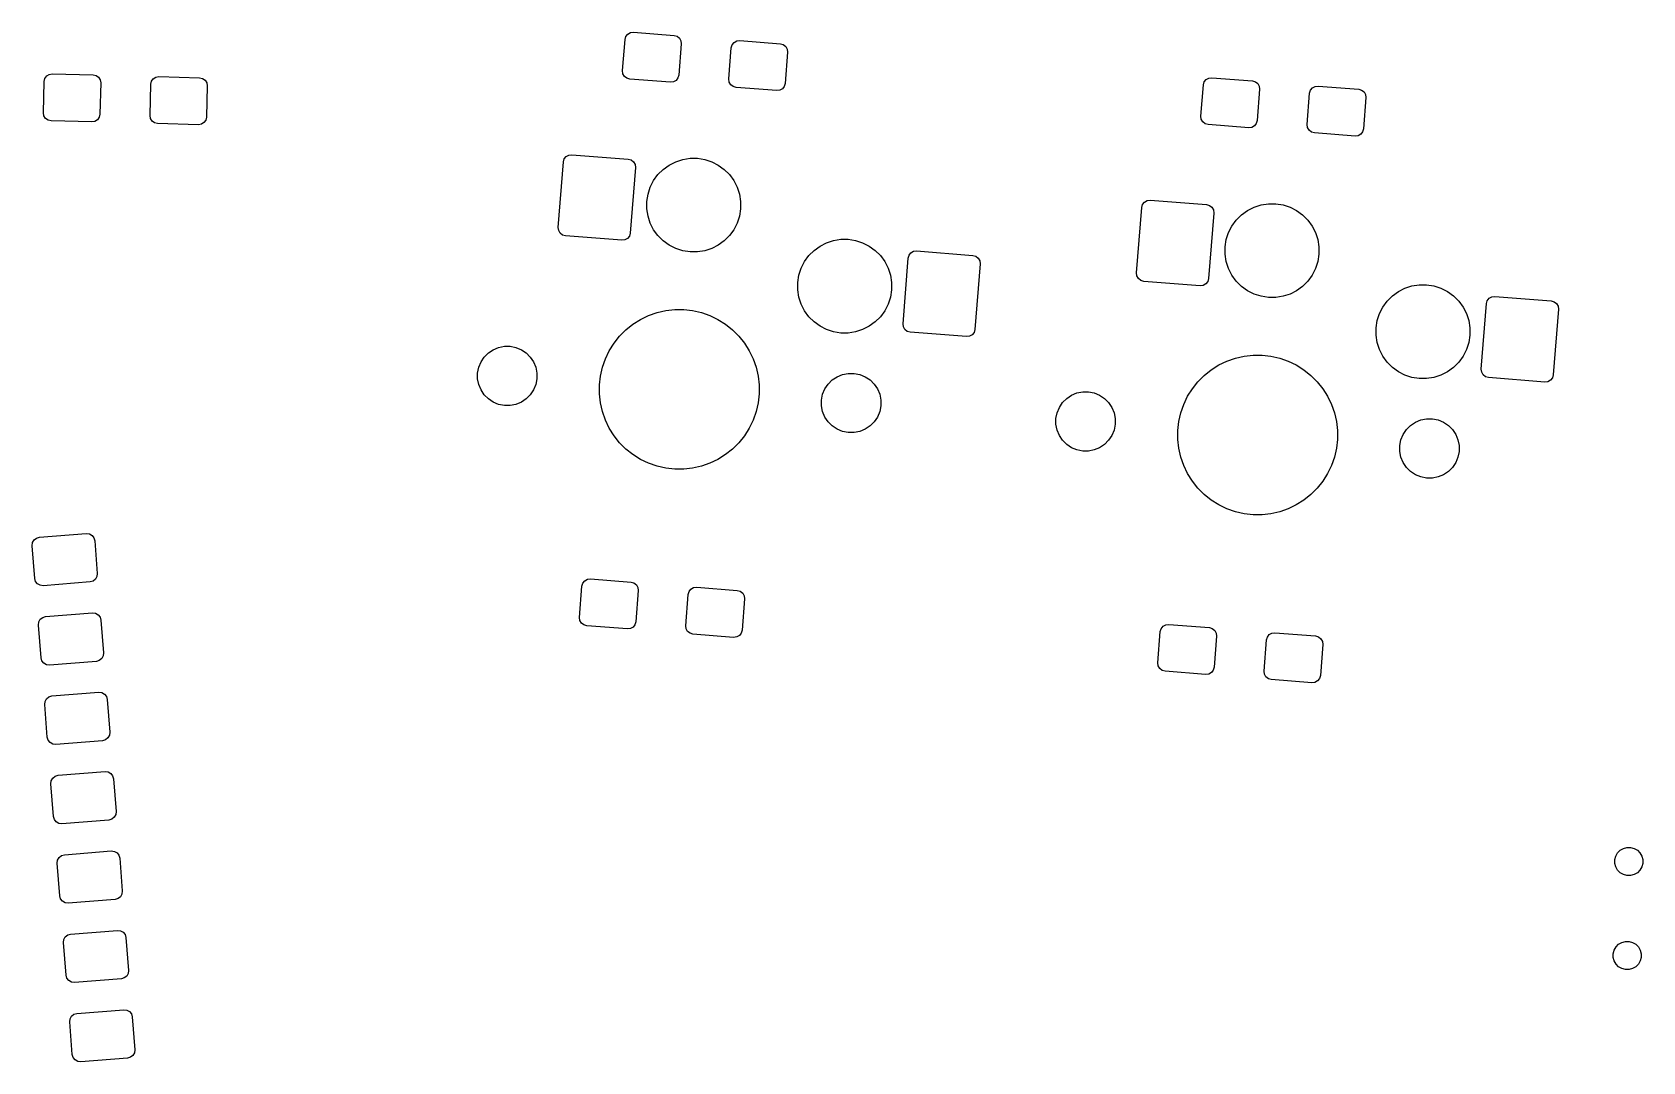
# Model space of a CAD drawing. Extents: x -173 to 103, y -39 to 58.
# Drawn here: x 51.6 to 103, y -27.1 to 5.7 of the extents above; entities that cross this region are included whole.
import ezdxf

# ---------------------------------------------------------------- set-up
doc = ezdxf.new("R2010")
doc.units = 0
doc.layers.add('BLACK', color=7, linetype='CONTINUOUS')

msp = doc.modelspace()

# ---------------------------------------------------------------- linework, layer by layer
at = {"layer": 'BLACK', "linetype": 'CONTINUOUS'}
for p, q in [((70.574044, 5.575683), (70.634433, 5.652287)), ((70.634433, 5.652287), (70.719541, 5.699949)), ((70.719541, 5.699949), (70.81641, 5.711414)), ((70.81641, 5.711414), (72.112403, 5.609418)), ((70.469107, 4.484883), (70.547566, 5.4818)), ((70.547566, 5.4818), (70.574044, 5.575683)), ((72.112403, 5.609418), (72.206286, 5.58294)), ((72.206286, 5.58294), (72.28289, 5.522551)), ((72.342017, 5.340573), (72.263558, 4.343656)), ((72.28289, 5.522551), (72.330552, 5.437443)), ((72.330552, 5.437443), (72.342017, 5.340573)), ((73.858625, 4.218123), (73.937084, 5.21504)), ((73.937084, 5.21504), (73.963562, 5.308923)), ((73.963562, 5.308923), (74.023951, 5.385527)), ((74.023951, 5.385527), (74.109059, 5.433189)), ((74.109059, 5.433189), (74.205928, 5.444654)), ((74.205928, 5.444654), (75.501921, 5.342658)), ((75.501921, 5.342658), (75.595804, 5.31618)), ((75.595804, 5.31618), (75.672408, 5.255791)), ((75.672408, 5.255791), (75.72007, 5.170683)), ((75.72007, 5.170683), (75.731535, 5.073813)), ((75.731535, 5.073813), (75.653076, 4.076896)), ((52.000012, 3.139875), (52.026189, 4.139532)), ((52.026189, 4.139532), (52.047717, 4.234672)), ((52.047717, 4.234672), (52.104014, 4.314332)), ((52.104014, 4.314332), (52.186511, 4.366383)), ((52.186511, 4.366383), (52.282647, 4.382902)), ((52.282647, 4.382902), (53.582202, 4.348872)), ((53.582202, 4.348872), (53.677342, 4.327344)), ((53.677342, 4.327344), (53.757002, 4.271047)), ((53.757002, 4.271047), (53.809053, 4.18855)), ((53.809053, 4.18855), (53.825572, 4.092413)), ((55.425023, 4.05053), (55.446551, 4.14567)), ((55.446551, 4.14567), (55.502848, 4.22533)), ((55.502848, 4.22533), (55.585345, 4.277381)), ((55.585345, 4.277381), (55.681481, 4.2939)), ((55.681481, 4.2939), (56.981036, 4.25987)), ((56.981036, 4.25987), (57.076176, 4.238342)), ((57.076176, 4.238342), (57.155836, 4.182045)), ((57.155836, 4.182045), (57.207887, 4.099548)), ((70.480572, 4.388013), (70.469107, 4.484883)), ((70.528234, 4.302905), (70.480572, 4.388013)), ((70.604838, 4.242516), (70.528234, 4.302905)), ((70.698721, 4.216038), (70.604838, 4.242516)), ((71.994714, 4.114042), (70.698721, 4.216038)), ((72.091583, 4.125507), (71.994714, 4.114042)), ((72.176691, 4.173169), (72.091583, 4.125507)), ((72.23708, 4.249773), (72.176691, 4.173169)), ((72.263558, 4.343656), (72.23708, 4.249773)), ((73.87009, 4.121253), (73.858625, 4.218123)), ((73.917752, 4.036145), (73.87009, 4.121253)), ((88.990543, 4.030306), (89.017021, 4.124189)), ((89.017021, 4.124189), (89.07741, 4.200793)), ((89.07741, 4.200793), (89.162518, 4.248455)), ((89.162518, 4.248455), (89.259387, 4.25992)), ((89.259387, 4.25992), (90.55538, 4.157924)), ((90.55538, 4.157924), (90.649263, 4.131446)), ((90.649263, 4.131446), (90.725867, 4.071057)), ((53.825572, 4.092413), (53.799395, 3.092756)), ((55.398846, 3.050873), (55.425023, 4.05053)), ((57.224406, 4.003411), (57.198229, 3.003754)), ((57.207887, 4.099548), (57.224406, 4.003411)), ((73.994356, 3.975756), (73.917752, 4.036145)), ((74.088239, 3.949278), (73.994356, 3.975756)), ((75.384232, 3.847282), (74.088239, 3.949278)), ((75.481101, 3.858747), (75.384232, 3.847282)), ((75.566209, 3.906409), (75.481101, 3.858747)), ((75.626598, 3.983013), (75.566209, 3.906409)), ((75.653076, 4.076896), (75.626598, 3.983013)), ((88.912084, 3.033389), (88.990543, 4.030306)), ((90.784994, 3.889079), (90.706535, 2.892162)), ((90.725867, 4.071057), (90.773529, 3.985949)), ((90.773529, 3.985949), (90.784994, 3.889079)), ((92.301602, 2.766629), (92.380061, 3.763546)), ((92.380061, 3.763546), (92.406539, 3.857429)), ((92.406539, 3.857429), (92.466928, 3.934033)), ((92.466928, 3.934033), (92.552036, 3.981695)), ((92.552036, 3.981695), (92.648905, 3.99316)), ((92.648905, 3.99316), (93.944898, 3.891164)), ((93.944898, 3.891164), (94.038781, 3.864686)), ((94.038781, 3.864686), (94.115385, 3.804297)), ((94.174512, 3.622319), (94.096053, 2.625402)), ((94.115385, 3.804297), (94.163047, 3.719189)), ((94.163047, 3.719189), (94.174512, 3.622319)), ((52.016531, 3.043738), (52.000012, 3.139875)), ((53.799395, 3.092756), (53.777867, 2.997616)), ((52.068582, 2.961241), (52.016531, 3.043738)), ((52.148242, 2.904944), (52.068582, 2.961241)), ((52.243382, 2.883416), (52.148242, 2.904944)), ((53.542937, 2.849386), (52.243382, 2.883416)), ((53.639073, 2.865905), (53.542937, 2.849386)), ((53.72157, 2.917956), (53.639073, 2.865905)), ((53.777867, 2.997616), (53.72157, 2.917956)), ((55.415365, 2.954736), (55.398846, 3.050873)), ((55.467416, 2.872239), (55.415365, 2.954736)), ((55.547076, 2.815942), (55.467416, 2.872239)), ((55.642216, 2.794414), (55.547076, 2.815942)), ((56.941771, 2.760384), (55.642216, 2.794414)), ((57.037907, 2.776903), (56.941771, 2.760384)), ((57.120404, 2.828954), (57.037907, 2.776903)), ((57.176701, 2.908614), (57.120404, 2.828954)), ((57.198229, 3.003754), (57.176701, 2.908614)), ((88.923549, 2.936519), (88.912084, 3.033389)), ((88.971211, 2.851411), (88.923549, 2.936519)), ((89.047815, 2.791022), (88.971211, 2.851411)), ((89.141698, 2.764544), (89.047815, 2.791022)), ((90.437691, 2.662548), (89.141698, 2.764544)), ((90.53456, 2.674013), (90.437691, 2.662548)), ((90.619668, 2.721675), (90.53456, 2.674013)), ((90.680057, 2.798279), (90.619668, 2.721675)), ((90.706535, 2.892162), (90.680057, 2.798279)), ((92.313067, 2.669759), (92.301602, 2.766629)), ((92.360729, 2.584651), (92.313067, 2.669759)), ((92.437333, 2.524262), (92.360729, 2.584651)), ((94.096053, 2.625402), (94.069575, 2.531519)), ((92.531216, 2.497784), (92.437333, 2.524262)), ((93.827209, 2.395788), (92.531216, 2.497784)), ((93.924078, 2.407253), (93.827209, 2.395788)), ((94.009186, 2.454915), (93.924078, 2.407253)), ((94.069575, 2.531519), (94.009186, 2.454915)), ((68.420135, -0.519784), (68.584899, 1.573742)), ((68.584899, 1.573742), (68.611377, 1.667625)), ((68.611377, 1.667625), (68.671766, 1.744229)), ((68.671766, 1.744229), (68.756874, 1.791892)), ((68.756874, 1.791892), (68.853743, 1.803357)), ((68.853743, 1.803357), (70.648194, 1.66213)), ((70.648194, 1.66213), (70.742077, 1.635653)), ((70.742077, 1.635653), (70.818681, 1.575263)), ((70.818681, 1.575263), (70.866344, 1.490155)), ((71.955668, 1.472488), (72.165391, 1.579347)), ((72.165391, 1.579347), (72.389248, 1.652083)), ((72.389248, 1.652083), (72.621727, 1.688904)), ((72.621727, 1.688904), (72.857105, 1.688904)), ((72.857105, 1.688904), (73.089584, 1.652083)), ((73.089584, 1.652083), (73.313441, 1.579347)), ((73.313441, 1.579347), (73.523164, 1.472488)), ((70.877809, 1.393286), (70.713045, -0.70024)), ((70.866344, 1.490155), (70.877809, 1.393286)), ((71.460456, 0.977276), (71.598807, 1.1677)), ((71.598807, 1.1677), (71.765244, 1.334137)), ((71.765244, 1.334137), (71.955668, 1.472488)), ((73.523164, 1.472488), (73.713588, 1.334137)), ((73.713588, 1.334137), (73.880025, 1.1677)), ((73.880025, 1.1677), (74.018376, 0.977276)), ((71.24404, 0.311217), (71.280861, 0.543696)), ((71.280861, 0.543696), (71.353597, 0.767553)), ((71.353597, 0.767553), (71.460456, 0.977276)), ((74.018376, 0.977276), (74.125235, 0.767553)), ((74.125235, 0.767553), (74.197971, 0.543696)), ((74.197971, 0.543696), (74.234792, 0.311217)), ((71.24404, 0.075839), (71.24404, 0.311217)), ((71.280861, -0.15664), (71.24404, 0.075839)), ((74.234792, 0.075839), (74.197971, -0.15664)), ((74.234792, 0.311217), (74.234792, 0.075839)), ((86.863105, -1.971278), (87.027869, 0.122248)), ((87.027869, 0.122248), (87.054347, 0.216131)), ((87.054347, 0.216131), (87.114736, 0.292735)), ((87.114736, 0.292735), (87.199844, 0.340398)), ((87.199844, 0.340398), (87.296713, 0.351863)), ((87.296713, 0.351863), (89.091164, 0.210636)), ((89.091164, 0.210636), (89.185047, 0.184159)), ((89.185047, 0.184159), (89.261651, 0.123769)), ((89.261651, 0.123769), (89.309314, 0.038661)), ((89.309314, 0.038661), (89.320779, -0.058208)), ((90.208214, -0.117357), (90.398638, 0.020994)), ((90.398638, 0.020994), (90.608361, 0.127853)), ((90.608361, 0.127853), (90.832218, 0.200589)), ((90.832218, 0.200589), (91.064697, 0.23741)), ((91.064697, 0.23741), (91.300075, 0.23741)), ((91.300075, 0.23741), (91.532554, 0.200589)), ((91.532554, 0.200589), (91.756411, 0.127853)), ((91.756411, 0.127853), (91.966134, 0.020994)), ((91.966134, 0.020994), (92.156558, -0.117357)), ((71.353597, -0.380497), (71.280861, -0.15664)), ((71.460456, -0.59022), (71.353597, -0.380497)), ((74.125235, -0.380497), (74.018376, -0.59022)), ((74.197971, -0.15664), (74.125235, -0.380497)), ((89.320779, -0.058208), (89.156015, -2.151734)), ((89.796567, -0.683941), (89.903426, -0.474218)), ((89.903426, -0.474218), (90.041777, -0.283794)), ((90.041777, -0.283794), (90.208214, -0.117357)), ((92.156558, -0.117357), (92.322995, -0.283794)), ((92.322995, -0.283794), (92.461346, -0.474218)), ((92.461346, -0.474218), (92.568205, -0.683941)), ((68.4316, -0.616653), (68.420135, -0.519784)), ((68.479263, -0.701761), (68.4316, -0.616653)), ((68.555867, -0.762151), (68.479263, -0.701761)), ((68.64975, -0.788628), (68.555867, -0.762151)), ((70.444201, -0.929855), (68.64975, -0.788628)), ((70.54107, -0.91839), (70.444201, -0.929855)), ((70.626178, -0.870727), (70.54107, -0.91839)), ((70.686567, -0.794123), (70.626178, -0.870727)), ((70.713045, -0.70024), (70.686567, -0.794123)), ((71.598807, -0.780644), (71.460456, -0.59022)), ((71.765244, -0.947081), (71.598807, -0.780644)), ((71.955668, -1.085432), (71.765244, -0.947081)), ((73.713588, -0.947081), (73.523164, -1.085432)), ((73.880025, -0.780644), (73.713588, -0.947081)), ((74.018376, -0.59022), (73.880025, -0.780644)), ((76.767644, -1.113025), (76.977367, -1.006166)), ((76.977367, -1.006166), (77.201224, -0.93343)), ((77.201224, -0.93343), (77.433703, -0.896609)), ((77.433703, -0.896609), (77.669081, -0.896609)), ((77.669081, -0.896609), (77.90156, -0.93343)), ((77.90156, -0.93343), (78.125417, -1.006166)), ((78.125417, -1.006166), (78.33514, -1.113025)), ((89.68701, -1.140277), (89.723831, -0.907798)), ((89.723831, -0.907798), (89.796567, -0.683941)), ((92.568205, -0.683941), (92.640941, -0.907798)), ((92.640941, -0.907798), (92.677762, -1.140277)), ((72.165391, -1.192291), (71.955668, -1.085432)), ((72.389248, -1.265027), (72.165391, -1.192291)), ((72.621727, -1.301848), (72.389248, -1.265027)), ((72.857105, -1.301848), (72.621727, -1.301848)), ((73.089584, -1.265027), (72.857105, -1.301848)), ((73.313441, -1.192291), (73.089584, -1.265027)), ((73.523164, -1.085432), (73.313441, -1.192291)), ((76.272432, -1.608237), (76.410783, -1.417813)), ((76.410783, -1.417813), (76.57722, -1.251376)), ((76.57722, -1.251376), (76.767644, -1.113025)), ((78.33514, -1.113025), (78.525564, -1.251376)), ((78.525564, -1.251376), (78.692001, -1.417813)), ((78.692001, -1.417813), (78.830352, -1.608237)), ((79.412999, -3.591744), (79.577763, -1.498218)), ((79.577763, -1.498218), (79.604241, -1.404335)), ((79.604241, -1.404335), (79.66463, -1.327731)), ((79.66463, -1.327731), (79.749738, -1.280068)), ((79.749738, -1.280068), (79.846607, -1.268603)), ((79.846607, -1.268603), (81.641058, -1.40983)), ((81.641058, -1.40983), (81.734941, -1.436307)), ((81.734941, -1.436307), (81.811545, -1.496697)), ((81.811545, -1.496697), (81.859208, -1.581805)), ((89.68701, -1.375655), (89.68701, -1.140277)), ((89.723831, -1.608134), (89.68701, -1.375655)), ((92.677762, -1.375655), (92.640941, -1.608134)), ((92.677762, -1.140277), (92.677762, -1.375655)), ((76.056016, -2.274296), (76.092837, -2.041817)), ((76.092837, -2.041817), (76.165573, -1.81796)), ((76.165573, -1.81796), (76.272432, -1.608237)), ((78.830352, -1.608237), (78.937211, -1.81796)), ((78.937211, -1.81796), (79.009947, -2.041817)), ((79.009947, -2.041817), (79.046768, -2.274296)), ((81.870673, -1.678674), (81.705909, -3.7722)), ((81.859208, -1.581805), (81.870673, -1.678674)), ((86.87457, -2.068147), (86.863105, -1.971278)), ((89.796567, -1.831991), (89.723831, -1.608134)), ((89.903426, -2.041714), (89.796567, -1.831991)), ((90.041777, -2.232138), (89.903426, -2.041714)), ((92.461346, -2.041714), (92.322995, -2.232138)), ((92.568205, -1.831991), (92.461346, -2.041714)), ((92.640941, -1.608134), (92.568205, -1.831991)), ((76.056016, -2.509674), (76.056016, -2.274296)), ((76.092837, -2.742153), (76.056016, -2.509674)), ((79.046768, -2.509674), (79.009947, -2.742153)), ((79.046768, -2.274296), (79.046768, -2.509674)), ((86.922233, -2.153255), (86.87457, -2.068147)), ((86.998837, -2.213645), (86.922233, -2.153255)), ((87.09272, -2.240122), (86.998837, -2.213645)), ((88.887171, -2.381349), (87.09272, -2.240122)), ((88.98404, -2.369884), (88.887171, -2.381349)), ((89.069148, -2.322221), (88.98404, -2.369884)), ((89.129537, -2.245617), (89.069148, -2.322221)), ((89.156015, -2.151734), (89.129537, -2.245617)), ((90.208214, -2.398575), (90.041777, -2.232138)), ((90.398638, -2.536926), (90.208214, -2.398575)), ((90.608361, -2.643785), (90.398638, -2.536926)), ((91.966134, -2.536926), (91.756411, -2.643785)), ((92.156558, -2.398575), (91.966134, -2.536926)), ((92.322995, -2.232138), (92.156558, -2.398575)), ((95.02019, -2.70287), (95.210614, -2.564519)), ((95.210614, -2.564519), (95.420337, -2.45766)), ((95.420337, -2.45766), (95.644194, -2.384924)), ((95.644194, -2.384924), (95.876673, -2.348103)), ((95.876673, -2.348103), (96.112051, -2.348103)), ((96.112051, -2.348103), (96.34453, -2.384924)), ((96.34453, -2.384924), (96.568387, -2.45766)), ((96.568387, -2.45766), (96.77811, -2.564519)), ((96.77811, -2.564519), (96.968534, -2.70287)), ((76.165573, -2.96601), (76.092837, -2.742153)), ((76.272432, -3.175733), (76.165573, -2.96601)), ((78.937211, -2.96601), (78.830352, -3.175733)), ((79.009947, -2.742153), (78.937211, -2.96601)), ((90.832218, -2.716521), (90.608361, -2.643785)), ((91.064697, -2.753342), (90.832218, -2.716521)), ((91.300075, -2.753342), (91.064697, -2.753342)), ((91.532554, -2.716521), (91.300075, -2.753342)), ((91.756411, -2.643785), (91.532554, -2.716521)), ((94.608543, -3.269454), (94.715402, -3.059731)), ((94.715402, -3.059731), (94.853753, -2.869307)), ((94.853753, -2.869307), (95.02019, -2.70287)), ((96.968534, -2.70287), (97.134971, -2.869307)), ((97.134971, -2.869307), (97.273322, -3.059731)), ((97.273322, -3.059731), (97.380181, -3.269454)), ((97.855969, -5.043238), (98.020733, -2.949712)), ((98.020733, -2.949712), (98.047211, -2.855829)), ((98.047211, -2.855829), (98.1076, -2.779225)), ((98.1076, -2.779225), (98.192708, -2.731562)), ((98.192708, -2.731562), (98.289577, -2.720097)), ((98.289577, -2.720097), (100.084028, -2.861324)), ((100.084028, -2.861324), (100.177911, -2.887801)), ((100.177911, -2.887801), (100.254515, -2.948191)), ((100.254515, -2.948191), (100.302178, -3.033299)), ((100.302178, -3.033299), (100.313643, -3.130168)), ((70.800895, -3.608604), (71.043024, -3.456464)), ((71.043024, -3.456464), (71.300664, -3.332391)), ((71.300664, -3.332391), (71.570576, -3.237945)), ((71.570576, -3.237945), (71.849366, -3.174313)), ((71.849366, -3.174313), (72.133527, -3.142296)), ((72.133527, -3.142296), (72.419487, -3.142296)), ((72.419487, -3.142296), (72.703648, -3.174313)), ((72.703648, -3.174313), (72.982438, -3.237945)), ((72.982438, -3.237945), (73.25235, -3.332391)), ((73.25235, -3.332391), (73.50999, -3.456464)), ((73.50999, -3.456464), (73.752119, -3.608604)), ((76.410783, -3.366157), (76.272432, -3.175733)), ((76.57722, -3.532594), (76.410783, -3.366157)), ((76.767644, -3.670945), (76.57722, -3.532594)), ((78.525564, -3.532594), (78.33514, -3.670945)), ((78.692001, -3.366157), (78.525564, -3.532594)), ((78.830352, -3.175733), (78.692001, -3.366157)), ((79.424464, -3.688613), (79.412999, -3.591744)), ((94.498986, -3.72579), (94.535807, -3.493311)), ((94.535807, -3.493311), (94.608543, -3.269454)), ((97.380181, -3.269454), (97.452917, -3.493311)), ((97.452917, -3.493311), (97.489738, -3.72579)), ((100.313643, -3.130168), (100.148879, -5.223694)), ((70.196827, -4.212672), (70.375119, -3.9891)), ((70.375119, -3.9891), (70.577323, -3.786896)), ((70.577323, -3.786896), (70.800895, -3.608604)), ((73.752119, -3.608604), (73.975691, -3.786896)), ((73.975691, -3.786896), (74.177895, -3.9891)), ((74.177895, -3.9891), (74.356187, -4.212672)), ((76.977367, -3.777804), (76.767644, -3.670945)), ((77.201224, -3.85054), (76.977367, -3.777804)), ((77.433703, -3.887361), (77.201224, -3.85054)), ((77.669081, -3.887361), (77.433703, -3.887361)), ((77.90156, -3.85054), (77.669081, -3.887361)), ((78.125417, -3.777804), (77.90156, -3.85054)), ((78.33514, -3.670945), (78.125417, -3.777804)), ((79.472127, -3.773721), (79.424464, -3.688613)), ((79.548731, -3.834111), (79.472127, -3.773721)), ((79.642614, -3.860588), (79.548731, -3.834111)), ((81.437065, -4.001815), (79.642614, -3.860588)), ((81.533934, -3.99035), (81.437065, -4.001815)), ((81.619042, -3.942687), (81.533934, -3.99035)), ((81.679431, -3.866083), (81.619042, -3.942687)), ((81.705909, -3.7722), (81.679431, -3.866083)), ((94.498986, -3.961168), (94.498986, -3.72579)), ((94.535807, -4.193647), (94.498986, -3.961168)), ((97.489738, -3.961168), (97.452917, -4.193647)), ((97.489738, -3.72579), (97.489738, -3.961168)), ((66.059102, -4.654085), (66.190788, -4.522399)), ((66.190788, -4.522399), (66.345635, -4.418934)), ((66.345635, -4.418934), (66.517692, -4.347666)), ((66.517692, -4.347666), (66.700346, -4.311334)), ((66.700346, -4.311334), (66.886578, -4.311334)), ((66.886578, -4.311334), (67.069232, -4.347666)), ((67.069232, -4.347666), (67.241289, -4.418934)), ((67.241289, -4.418934), (67.396136, -4.522399)), ((67.396136, -4.522399), (67.527822, -4.654085)), ((69.920614, -4.712441), (70.044687, -4.454801)), ((70.044687, -4.454801), (70.196827, -4.212672)), ((74.356187, -4.212672), (74.508327, -4.454801)), ((74.508327, -4.454801), (74.6324, -4.712441)), ((90.292336, -4.625807), (90.576497, -4.59379)), ((90.576497, -4.59379), (90.862457, -4.59379)), ((90.862457, -4.59379), (91.146618, -4.625807)), ((94.608543, -4.417504), (94.535807, -4.193647)), ((94.715402, -4.627227), (94.608543, -4.417504)), ((97.380181, -4.417504), (97.273322, -4.627227)), ((97.452917, -4.193647), (97.380181, -4.417504)), ((65.848037, -5.163643), (65.884369, -4.980989)), ((65.884369, -4.980989), (65.955637, -4.808932)), ((65.955637, -4.808932), (66.059102, -4.654085)), ((67.527822, -4.654085), (67.631287, -4.808932)), ((67.631287, -4.808932), (67.702555, -4.980989)), ((67.702555, -4.980989), (67.738887, -5.163643)), ((69.762536, -5.261143), (69.826168, -4.982353)), ((69.826168, -4.982353), (69.920614, -4.712441)), ((74.6324, -4.712441), (74.726846, -4.982353)), ((74.726846, -4.982353), (74.790478, -5.261143)), ((89.020293, -5.23839), (89.243865, -5.060098)), ((89.243865, -5.060098), (89.485994, -4.907958)), ((89.485994, -4.907958), (89.743634, -4.783885)), ((89.743634, -4.783885), (90.013546, -4.689439)), ((90.013546, -4.689439), (90.292336, -4.625807)), ((91.146618, -4.625807), (91.425408, -4.689439)), ((91.425408, -4.689439), (91.69532, -4.783885)), ((91.69532, -4.783885), (91.95296, -4.907958)), ((91.95296, -4.907958), (92.195089, -5.060098)), ((92.195089, -5.060098), (92.418661, -5.23839)), ((94.853753, -4.817651), (94.715402, -4.627227)), ((95.02019, -4.984088), (94.853753, -4.817651)), ((95.210614, -5.122439), (95.02019, -4.984088)), ((95.420337, -5.229298), (95.210614, -5.122439)), ((96.77811, -5.122439), (96.568387, -5.229298)), ((96.968534, -4.984088), (96.77811, -5.122439)), ((97.134971, -4.817651), (96.968534, -4.984088)), ((97.273322, -4.627227), (97.134971, -4.817651)), ((97.867434, -5.140107), (97.855969, -5.043238)), ((65.848037, -5.349875), (65.848037, -5.163643)), ((65.884369, -5.532529), (65.848037, -5.349875)), ((65.955637, -5.704586), (65.884369, -5.532529)), ((67.702555, -5.532529), (67.631287, -5.704586)), ((67.738887, -5.349875), (67.702555, -5.532529)), ((67.738887, -5.163643), (67.738887, -5.349875)), ((69.730519, -5.545304), (69.762536, -5.261143)), ((69.730519, -5.831264), (69.730519, -5.545304)), ((74.790478, -5.261143), (74.822495, -5.545304)), ((74.822495, -5.545304), (74.822495, -5.831264)), ((76.921727, -5.671982), (77.025192, -5.517135)), ((77.025192, -5.517135), (77.156878, -5.385449)), ((77.156878, -5.385449), (77.311725, -5.281984)), ((77.311725, -5.281984), (77.483782, -5.210716)), ((77.483782, -5.210716), (77.666436, -5.174384)), ((77.666436, -5.174384), (77.852668, -5.174384)), ((77.852668, -5.174384), (78.035322, -5.210716)), ((78.035322, -5.210716), (78.207379, -5.281984)), ((78.207379, -5.281984), (78.362226, -5.385449)), ((78.362226, -5.385449), (78.493912, -5.517135)), ((78.493912, -5.517135), (78.597377, -5.671982)), ((88.639797, -5.664166), (88.818089, -5.440594)), ((88.818089, -5.440594), (89.020293, -5.23839)), ((92.418661, -5.23839), (92.620865, -5.440594)), ((92.620865, -5.440594), (92.799157, -5.664166)), ((95.644194, -5.302034), (95.420337, -5.229298)), ((95.876673, -5.338855), (95.644194, -5.302034)), ((96.112051, -5.338855), (95.876673, -5.338855)), ((96.34453, -5.302034), (96.112051, -5.338855)), ((96.568387, -5.229298), (96.34453, -5.302034)), ((97.915097, -5.225215), (97.867434, -5.140107)), ((97.991701, -5.285605), (97.915097, -5.225215)), ((98.085584, -5.312082), (97.991701, -5.285605)), ((99.880035, -5.453309), (98.085584, -5.312082)), ((99.976904, -5.441844), (99.880035, -5.453309)), ((100.062012, -5.394181), (99.976904, -5.441844)), ((100.122401, -5.317577), (100.062012, -5.394181)), ((100.148879, -5.223694), (100.122401, -5.317577)), ((66.059102, -5.859433), (65.955637, -5.704586)), ((66.190788, -5.991119), (66.059102, -5.859433)), ((66.345635, -6.094584), (66.190788, -5.991119)), ((66.517692, -6.165852), (66.345635, -6.094584)), ((67.241289, -6.094584), (67.069232, -6.165852)), ((67.396136, -5.991119), (67.241289, -6.094584)), ((67.527822, -5.859433), (67.396136, -5.991119)), ((67.631287, -5.704586), (67.527822, -5.859433)), ((69.762536, -6.115425), (69.730519, -5.831264)), ((69.826168, -6.394215), (69.762536, -6.115425)), ((74.790478, -6.115425), (74.726846, -6.394215)), ((74.822495, -5.831264), (74.790478, -6.115425)), ((76.814127, -6.026693), (76.850459, -5.844039)), ((76.814127, -6.212925), (76.814127, -6.026693)), ((76.850459, -5.844039), (76.921727, -5.671982)), ((78.597377, -5.671982), (78.668645, -5.844039)), ((78.668645, -5.844039), (78.704977, -6.026693)), ((78.704977, -6.026693), (78.704977, -6.212925)), ((84.398607, -6.260426), (84.502072, -6.105579)), ((84.502072, -6.105579), (84.633758, -5.973893)), ((84.633758, -5.973893), (84.788605, -5.870428)), ((84.788605, -5.870428), (84.960662, -5.79916)), ((84.960662, -5.79916), (85.143316, -5.762828)), ((85.143316, -5.762828), (85.329548, -5.762828)), ((85.329548, -5.762828), (85.512202, -5.79916)), ((85.512202, -5.79916), (85.684259, -5.870428)), ((85.684259, -5.870428), (85.839106, -5.973893)), ((85.839106, -5.973893), (85.970792, -6.105579)), ((85.970792, -6.105579), (86.074257, -6.260426)), ((88.363584, -6.163935), (88.487657, -5.906295)), ((88.487657, -5.906295), (88.639797, -5.664166)), ((92.799157, -5.664166), (92.951297, -5.906295)), ((92.951297, -5.906295), (93.07537, -6.163935)), ((66.700346, -6.202184), (66.517692, -6.165852)), ((66.886578, -6.202184), (66.700346, -6.202184)), ((67.069232, -6.165852), (66.886578, -6.202184)), ((69.920614, -6.664127), (69.826168, -6.394215)), ((70.044687, -6.921767), (69.920614, -6.664127)), ((74.6324, -6.664127), (74.508327, -6.921767)), ((74.726846, -6.394215), (74.6324, -6.664127)), ((76.850459, -6.395579), (76.814127, -6.212925)), ((76.921727, -6.567636), (76.850459, -6.395579)), ((77.025192, -6.722483), (76.921727, -6.567636)), ((78.597377, -6.567636), (78.493912, -6.722483)), ((78.668645, -6.395579), (78.597377, -6.567636)), ((78.704977, -6.212925), (78.668645, -6.395579)), ((84.291007, -6.615137), (84.327339, -6.432483)), ((84.291007, -6.801369), (84.291007, -6.615137)), ((84.327339, -6.432483), (84.398607, -6.260426)), ((86.074257, -6.260426), (86.145525, -6.432483)), ((86.145525, -6.432483), (86.181857, -6.615137)), ((86.181857, -6.615137), (86.181857, -6.801369)), ((88.205506, -6.712637), (88.269138, -6.433847)), ((88.269138, -6.433847), (88.363584, -6.163935)), ((93.07537, -6.163935), (93.169816, -6.433847)), ((93.169816, -6.433847), (93.233448, -6.712637)), ((95.754695, -6.733478), (95.926752, -6.66221)), ((95.926752, -6.66221), (96.109406, -6.625878)), ((96.109406, -6.625878), (96.295638, -6.625878)), ((96.295638, -6.625878), (96.478292, -6.66221)), ((96.478292, -6.66221), (96.650349, -6.733478)), ((70.196827, -7.163896), (70.044687, -6.921767)), ((70.375119, -7.387468), (70.196827, -7.163896)), ((74.356187, -7.163896), (74.177895, -7.387468)), ((74.508327, -6.921767), (74.356187, -7.163896)), ((77.156878, -6.854169), (77.025192, -6.722483)), ((77.311725, -6.957634), (77.156878, -6.854169)), ((77.483782, -7.028902), (77.311725, -6.957634)), ((77.666436, -7.065234), (77.483782, -7.028902)), ((77.852668, -7.065234), (77.666436, -7.065234)), ((78.035322, -7.028902), (77.852668, -7.065234)), ((78.207379, -6.957634), (78.035322, -7.028902)), ((78.362226, -6.854169), (78.207379, -6.957634)), ((78.493912, -6.722483), (78.362226, -6.854169)), ((84.327339, -6.984023), (84.291007, -6.801369)), ((84.398607, -7.15608), (84.327339, -6.984023)), ((84.502072, -7.310927), (84.398607, -7.15608)), ((86.074257, -7.15608), (85.970792, -7.310927)), ((86.145525, -6.984023), (86.074257, -7.15608)), ((86.181857, -6.801369), (86.145525, -6.984023)), ((88.173489, -6.996798), (88.205506, -6.712637)), ((88.173489, -7.282758), (88.173489, -6.996798)), ((93.233448, -6.712637), (93.265465, -6.996798)), ((93.265465, -6.996798), (93.265465, -7.282758)), ((95.293429, -7.295533), (95.364697, -7.123476)), ((95.364697, -7.123476), (95.468162, -6.968629)), ((95.468162, -6.968629), (95.599848, -6.836943)), ((95.599848, -6.836943), (95.754695, -6.733478)), ((96.650349, -6.733478), (96.805196, -6.836943)), ((96.805196, -6.836943), (96.936882, -6.968629)), ((96.936882, -6.968629), (97.040347, -7.123476)), ((97.040347, -7.123476), (97.111615, -7.295533)), ((70.577323, -7.589672), (70.375119, -7.387468)), ((70.800895, -7.767964), (70.577323, -7.589672)), ((73.975691, -7.589672), (73.752119, -7.767964)), ((74.177895, -7.387468), (73.975691, -7.589672)), ((84.633758, -7.442613), (84.502072, -7.310927)), ((84.788605, -7.546078), (84.633758, -7.442613)), ((84.960662, -7.617346), (84.788605, -7.546078)), ((85.143316, -7.653678), (84.960662, -7.617346)), ((85.329548, -7.653678), (85.143316, -7.653678)), ((85.512202, -7.617346), (85.329548, -7.653678)), ((85.684259, -7.546078), (85.512202, -7.617346)), ((85.839106, -7.442613), (85.684259, -7.546078)), ((85.970792, -7.310927), (85.839106, -7.442613)), ((88.205506, -7.566919), (88.173489, -7.282758)), ((88.269138, -7.845709), (88.205506, -7.566919)), ((93.233448, -7.566919), (93.169816, -7.845709)), ((93.265465, -7.282758), (93.233448, -7.566919)), ((95.257097, -7.478187), (95.293429, -7.295533)), ((95.257097, -7.664419), (95.257097, -7.478187)), ((95.293429, -7.847073), (95.257097, -7.664419)), ((97.111615, -7.295533), (97.147947, -7.478187)), ((97.147947, -7.664419), (97.111615, -7.847073)), ((97.147947, -7.478187), (97.147947, -7.664419)), ((71.043024, -7.920104), (70.800895, -7.767964)), ((71.300664, -8.044177), (71.043024, -7.920104)), ((71.570576, -8.138623), (71.300664, -8.044177)), ((71.849366, -8.202255), (71.570576, -8.138623)), ((72.133527, -8.234272), (71.849366, -8.202255)), ((72.703648, -8.202255), (72.419487, -8.234272)), ((72.982438, -8.138623), (72.703648, -8.202255)), ((73.25235, -8.044177), (72.982438, -8.138623)), ((73.50999, -7.920104), (73.25235, -8.044177)), ((73.752119, -7.767964), (73.50999, -7.920104)), ((88.363584, -8.115621), (88.269138, -7.845709)), ((88.487657, -8.373261), (88.363584, -8.115621)), ((93.07537, -8.115621), (92.951297, -8.373261)), ((93.169816, -7.845709), (93.07537, -8.115621)), ((95.364697, -8.01913), (95.293429, -7.847073)), ((95.468162, -8.173977), (95.364697, -8.01913)), ((95.599848, -8.305663), (95.468162, -8.173977)), ((96.936882, -8.173977), (96.805196, -8.305663)), ((97.040347, -8.01913), (96.936882, -8.173977)), ((97.111615, -7.847073), (97.040347, -8.01913)), ((72.419487, -8.234272), (72.133527, -8.234272)), ((88.639797, -8.61539), (88.487657, -8.373261)), ((88.818089, -8.838962), (88.639797, -8.61539)), ((92.799157, -8.61539), (92.620865, -8.838962)), ((92.951297, -8.373261), (92.799157, -8.61539)), ((95.754695, -8.409128), (95.599848, -8.305663)), ((95.926752, -8.480396), (95.754695, -8.409128)), ((96.109406, -8.516728), (95.926752, -8.480396)), ((96.295638, -8.516728), (96.109406, -8.516728)), ((96.478292, -8.480396), (96.295638, -8.516728)), ((96.650349, -8.409128), (96.478292, -8.480396)), ((96.805196, -8.305663), (96.650349, -8.409128)), ((89.020293, -9.041166), (88.818089, -8.838962)), ((89.243865, -9.219458), (89.020293, -9.041166)), ((89.485994, -9.371598), (89.243865, -9.219458)), ((92.195089, -9.219458), (91.95296, -9.371598)), ((92.418661, -9.041166), (92.195089, -9.219458)), ((92.620865, -8.838962), (92.418661, -9.041166)), ((89.743634, -9.495671), (89.485994, -9.371598)), ((90.013546, -9.590117), (89.743634, -9.495671)), ((90.292336, -9.653749), (90.013546, -9.590117)), ((90.576497, -9.685766), (90.292336, -9.653749)), ((90.862457, -9.685766), (90.576497, -9.685766)), ((91.146618, -9.653749), (90.862457, -9.685766)), ((91.425408, -9.590117), (91.146618, -9.653749)), ((91.69532, -9.495671), (91.425408, -9.590117)), ((91.95296, -9.371598), (91.69532, -9.495671)), ((51.642401, -10.673294), (51.653866, -10.576425)), ((51.724783, -11.720058), (51.642401, -10.673294)), ((51.653866, -10.576425), (51.701528, -10.491317)), ((51.701528, -10.491317), (51.778132, -10.430928)), ((51.778132, -10.430928), (51.872015, -10.40445)), ((51.872015, -10.40445), (53.367391, -10.286762)), ((53.367391, -10.286762), (53.46426, -10.298227)), ((53.46426, -10.298227), (53.549368, -10.345889)), ((53.549368, -10.345889), (53.609758, -10.422493)), ((53.609758, -10.422493), (53.636235, -10.516376)), ((53.636235, -10.516376), (53.718617, -11.56314)), ((51.75126, -11.813941), (51.724783, -11.720058)), ((53.582886, -11.805506), (53.489003, -11.831984)), ((53.65949, -11.745117), (53.582886, -11.805506)), ((53.707152, -11.660009), (53.65949, -11.745117)), ((53.718617, -11.56314), (53.707152, -11.660009)), ((69.201022, -11.870371), (69.261411, -11.793767)), ((69.261411, -11.793767), (69.346519, -11.746105)), ((69.346519, -11.746105), (69.443388, -11.73464)), ((69.443388, -11.73464), (70.739381, -11.836636)), ((51.81165, -11.890545), (51.75126, -11.813941)), ((51.896758, -11.938207), (51.81165, -11.890545)), ((51.993627, -11.949672), (51.896758, -11.938207)), ((53.489003, -11.831984), (51.993627, -11.949672)), ((69.096085, -12.961171), (69.174544, -11.964254)), ((69.174544, -11.964254), (69.201022, -11.870371)), ((70.739381, -11.836636), (70.833264, -11.863114)), ((70.833264, -11.863114), (70.909868, -11.923503)), ((70.968995, -12.105481), (70.890536, -13.102398)), ((70.909868, -11.923503), (70.95753, -12.008611)), ((70.95753, -12.008611), (70.968995, -12.105481)), ((72.485603, -13.227931), (72.564062, -12.231014)), ((72.564062, -12.231014), (72.59054, -12.137131)), ((72.59054, -12.137131), (72.650929, -12.060527)), ((72.650929, -12.060527), (72.736037, -12.012865)), ((72.736037, -12.012865), (72.832906, -12.0014)), ((72.832906, -12.0014), (74.128899, -12.103396)), ((74.128899, -12.103396), (74.222782, -12.129874)), ((74.222782, -12.129874), (74.299386, -12.190263)), ((74.299386, -12.190263), (74.347048, -12.275371)), ((74.347048, -12.275371), (74.358513, -12.372241)), ((52.071301, -12.93662), (53.566677, -12.818932)), ((53.566677, -12.818932), (53.663546, -12.830397)), ((53.663546, -12.830397), (53.748654, -12.878059)), ((74.358513, -12.372241), (74.280054, -13.369158)), ((51.841687, -13.205464), (51.853152, -13.108595)), ((51.924069, -14.252228), (51.841687, -13.205464)), ((51.853152, -13.108595), (51.900814, -13.023487)), ((51.900814, -13.023487), (51.977418, -12.963098)), ((51.977418, -12.963098), (52.071301, -12.93662)), ((53.748654, -12.878059), (53.809044, -12.954663)), ((53.809044, -12.954663), (53.835521, -13.048546)), ((53.835521, -13.048546), (53.917903, -14.09531)), ((69.10755, -13.058041), (69.096085, -12.961171)), ((69.155212, -13.143149), (69.10755, -13.058041)), ((69.231816, -13.203538), (69.155212, -13.143149)), ((69.325699, -13.230016), (69.231816, -13.203538)), ((70.621692, -13.332012), (69.325699, -13.230016)), ((70.718561, -13.320547), (70.621692, -13.332012)), ((70.803669, -13.272885), (70.718561, -13.320547)), ((70.864058, -13.196281), (70.803669, -13.272885)), ((70.890536, -13.102398), (70.864058, -13.196281)), ((72.497068, -13.324801), (72.485603, -13.227931)), ((72.54473, -13.409909), (72.497068, -13.324801)), ((87.617509, -13.415747), (87.643987, -13.321864)), ((87.643987, -13.321864), (87.704376, -13.24526)), ((87.704376, -13.24526), (87.789484, -13.197598)), ((87.789484, -13.197598), (87.886353, -13.186133)), ((87.886353, -13.186133), (89.182346, -13.288129)), ((89.182346, -13.288129), (89.276229, -13.314607)), ((89.276229, -13.314607), (89.352833, -13.374996)), ((72.621334, -13.470298), (72.54473, -13.409909)), ((72.715217, -13.496776), (72.621334, -13.470298)), ((74.01121, -13.598772), (72.715217, -13.496776)), ((74.108079, -13.587307), (74.01121, -13.598772)), ((74.193187, -13.539645), (74.108079, -13.587307)), ((74.253576, -13.463041), (74.193187, -13.539645)), ((74.280054, -13.369158), (74.253576, -13.463041)), ((87.53905, -14.412664), (87.617509, -13.415747)), ((89.41196, -13.556974), (89.333501, -14.553891)), ((89.352833, -13.374996), (89.400495, -13.460104)), ((89.400495, -13.460104), (89.41196, -13.556974)), ((90.928568, -14.679424), (91.007027, -13.682507)), ((91.007027, -13.682507), (91.033505, -13.588624)), ((91.033505, -13.588624), (91.093894, -13.51202)), ((91.093894, -13.51202), (91.179002, -13.464358)), ((91.179002, -13.464358), (91.275871, -13.452893)), ((91.275871, -13.452893), (92.571864, -13.554889)), ((92.571864, -13.554889), (92.665747, -13.581367)), ((92.665747, -13.581367), (92.742351, -13.641756)), ((92.801478, -13.823734), (92.723019, -14.820651)), ((92.742351, -13.641756), (92.790013, -13.726864)), ((92.790013, -13.726864), (92.801478, -13.823734)), ((51.950546, -14.346111), (51.924069, -14.252228)), ((52.010936, -14.422715), (51.950546, -14.346111)), ((53.688289, -14.364154), (52.192913, -14.481842)), ((53.782172, -14.337676), (53.688289, -14.364154)), ((53.858776, -14.277287), (53.782172, -14.337676)), ((53.906438, -14.192179), (53.858776, -14.277287)), ((53.917903, -14.09531), (53.906438, -14.192179)), ((52.096044, -14.470377), (52.010936, -14.422715)), ((52.192913, -14.481842), (52.096044, -14.470377)), ((87.550515, -14.509534), (87.53905, -14.412664)), ((87.598177, -14.594642), (87.550515, -14.509534)), ((87.674781, -14.655031), (87.598177, -14.594642)), ((87.768664, -14.681509), (87.674781, -14.655031)), ((89.064657, -14.783505), (87.768664, -14.681509)), ((89.161526, -14.77204), (89.064657, -14.783505)), ((89.246634, -14.724378), (89.161526, -14.77204)), ((89.307023, -14.647774), (89.246634, -14.724378)), ((89.333501, -14.553891), (89.307023, -14.647774)), ((90.940033, -14.776294), (90.928568, -14.679424)), ((90.987695, -14.861402), (90.940033, -14.776294)), ((91.064299, -14.921791), (90.987695, -14.861402)), ((92.723019, -14.820651), (92.696541, -14.914534)), ((52.270587, -15.46879), (53.765963, -15.351102)), ((53.765963, -15.351102), (53.862832, -15.362567)), ((53.862832, -15.362567), (53.94794, -15.410229)), ((91.158182, -14.948269), (91.064299, -14.921791)), ((92.454175, -15.050265), (91.158182, -14.948269)), ((92.551044, -15.0388), (92.454175, -15.050265)), ((92.636152, -14.991138), (92.551044, -15.0388)), ((92.696541, -14.914534), (92.636152, -14.991138)), ((52.040973, -15.737634), (52.052438, -15.640765)), ((52.123355, -16.784398), (52.040973, -15.737634)), ((52.052438, -15.640765), (52.1001, -15.555657)), ((52.1001, -15.555657), (52.176704, -15.495268)), ((52.176704, -15.495268), (52.270587, -15.46879)), ((53.94794, -15.410229), (54.00833, -15.486833)), ((54.00833, -15.486833), (54.034807, -15.580716)), ((54.034807, -15.580716), (54.117189, -16.62748)), ((52.149832, -16.878281), (52.123355, -16.784398)), ((52.210222, -16.954885), (52.149832, -16.878281)), ((53.887575, -16.896324), (52.392199, -17.014012)), ((53.981458, -16.869846), (53.887575, -16.896324)), ((54.058062, -16.809457), (53.981458, -16.869846)), ((54.105724, -16.724349), (54.058062, -16.809457)), ((54.117189, -16.62748), (54.105724, -16.724349)), ((52.29533, -17.002547), (52.210222, -16.954885)), ((52.392199, -17.014012), (52.29533, -17.002547)), ((52.469873, -18.00096), (53.965249, -17.883272)), ((53.965249, -17.883272), (54.062118, -17.894737)), ((54.062118, -17.894737), (54.147226, -17.942399)), ((54.147226, -17.942399), (54.207616, -18.019003)), ((52.240259, -18.269804), (52.251724, -18.172935)), ((52.322641, -19.316568), (52.240259, -18.269804)), ((52.251724, -18.172935), (52.299386, -18.087827)), ((52.299386, -18.087827), (52.37599, -18.027438)), ((52.37599, -18.027438), (52.469873, -18.00096)), ((54.207616, -18.019003), (54.234093, -18.112886)), ((54.234093, -18.112886), (54.316475, -19.15965)), ((52.349118, -19.410451), (52.322641, -19.316568)), ((52.409508, -19.487055), (52.349118, -19.410451)), ((52.494616, -19.534717), (52.409508, -19.487055)), ((54.086861, -19.428494), (52.591485, -19.546182)), ((54.180744, -19.402016), (54.086861, -19.428494)), ((54.257348, -19.341627), (54.180744, -19.402016)), ((54.30501, -19.256519), (54.257348, -19.341627)), ((54.316475, -19.15965), (54.30501, -19.256519)), ((52.591485, -19.546182), (52.494616, -19.534717)), ((52.575276, -20.559608), (52.669159, -20.53313)), ((52.669159, -20.53313), (54.164535, -20.415442)), ((54.164535, -20.415442), (54.261404, -20.426907)), ((54.261404, -20.426907), (54.346512, -20.474569)), ((54.346512, -20.474569), (54.406902, -20.551173)), ((102.143073, -20.578833), (102.20181, -20.477098)), ((102.20181, -20.477098), (102.284876, -20.394032)), ((102.284876, -20.394032), (102.386611, -20.335295)), ((102.386611, -20.335295), (102.500082, -20.304891)), ((102.500082, -20.304891), (102.617556, -20.304891)), ((102.617556, -20.304891), (102.731027, -20.335295)), ((102.731027, -20.335295), (102.832762, -20.394032)), ((102.832762, -20.394032), (102.915828, -20.477098)), ((102.915828, -20.477098), (102.974565, -20.578833)), ((52.439545, -20.801974), (52.45101, -20.705105)), ((52.521927, -21.848738), (52.439545, -20.801974)), ((52.45101, -20.705105), (52.498672, -20.619997)), ((52.498672, -20.619997), (52.575276, -20.559608)), ((54.406902, -20.551173), (54.433379, -20.645056)), ((54.433379, -20.645056), (54.515761, -21.69182)), ((102.112669, -20.692304), (102.143073, -20.578833)), ((102.112669, -20.809778), (102.112669, -20.692304)), ((102.143073, -20.923249), (102.112669, -20.809778)), ((102.20181, -21.024984), (102.143073, -20.923249)), ((102.284876, -21.10805), (102.20181, -21.024984)), ((102.915828, -21.024984), (102.832762, -21.10805)), ((102.974565, -20.923249), (102.915828, -21.024984)), ((102.974565, -20.578833), (103.004969, -20.692304)), ((103.004969, -20.809778), (102.974565, -20.923249)), ((103.004969, -20.692304), (103.004969, -20.809778)), ((102.386611, -21.166787), (102.284876, -21.10805)), ((102.500082, -21.197191), (102.386611, -21.166787)), ((102.617556, -21.197191), (102.500082, -21.197191)), ((102.731027, -21.166787), (102.617556, -21.197191)), ((102.832762, -21.10805), (102.731027, -21.166787)), ((52.548404, -21.942621), (52.521927, -21.848738)), ((52.608794, -22.019225), (52.548404, -21.942621)), ((52.693902, -22.066887), (52.608794, -22.019225)), ((52.790771, -22.078352), (52.693902, -22.066887)), ((54.286147, -21.960664), (52.790771, -22.078352)), ((54.38003, -21.934186), (54.286147, -21.960664)), ((54.456634, -21.873797), (54.38003, -21.934186)), ((54.504296, -21.788689), (54.456634, -21.873797)), ((54.515761, -21.69182), (54.504296, -21.788689)), ((52.697958, -23.152167), (52.774562, -23.091778)), ((52.774562, -23.091778), (52.868445, -23.0653)), ((52.868445, -23.0653), (54.363821, -22.947612)), ((54.363821, -22.947612), (54.46069, -22.959077)), ((54.46069, -22.959077), (54.545798, -23.006739)), ((54.545798, -23.006739), (54.606188, -23.083343)), ((54.606188, -23.083343), (54.632665, -23.177226)), ((52.638831, -23.334144), (52.650296, -23.237275)), ((52.721213, -24.380908), (52.638831, -23.334144)), ((52.650296, -23.237275), (52.697958, -23.152167)), ((54.632665, -23.177226), (54.715047, -24.22399)), ((102.062669, -23.692304), (102.093073, -23.578833)), ((102.093073, -23.578833), (102.15181, -23.477098)), ((102.15181, -23.477098), (102.234876, -23.394032)), ((102.234876, -23.394032), (102.336611, -23.335295)), ((102.336611, -23.335295), (102.450082, -23.304891)), ((102.450082, -23.304891), (102.567556, -23.304891)), ((102.567556, -23.304891), (102.681027, -23.335295)), ((102.681027, -23.335295), (102.782762, -23.394032)), ((102.782762, -23.394032), (102.865828, -23.477098)), ((102.865828, -23.477098), (102.924565, -23.578833)), ((102.924565, -23.578833), (102.954969, -23.692304)), ((102.062669, -23.809778), (102.062669, -23.692304)), ((102.093073, -23.923249), (102.062669, -23.809778)), ((102.15181, -24.024984), (102.093073, -23.923249)), ((102.234876, -24.10805), (102.15181, -24.024984)), ((102.336611, -24.166787), (102.234876, -24.10805)), ((102.782762, -24.10805), (102.681027, -24.166787)), ((102.865828, -24.024984), (102.782762, -24.10805)), ((102.924565, -23.923249), (102.865828, -24.024984)), ((102.954969, -23.809778), (102.924565, -23.923249)), ((102.954969, -23.692304), (102.954969, -23.809778)), ((52.74769, -24.474791), (52.721213, -24.380908)), ((52.80808, -24.551395), (52.74769, -24.474791)), ((52.893188, -24.599057), (52.80808, -24.551395)), ((52.990057, -24.610522), (52.893188, -24.599057)), ((54.485433, -24.492834), (52.990057, -24.610522)), ((54.579316, -24.466356), (54.485433, -24.492834)), ((54.65592, -24.405967), (54.579316, -24.466356)), ((54.703582, -24.320859), (54.65592, -24.405967)), ((54.715047, -24.22399), (54.703582, -24.320859)), ((102.450082, -24.197191), (102.336611, -24.166787)), ((102.567556, -24.197191), (102.450082, -24.197191)), ((102.681027, -24.166787), (102.567556, -24.197191)), ((52.897244, -25.684337), (52.973848, -25.623948)), ((52.973848, -25.623948), (53.067731, -25.59747)), ((53.067731, -25.59747), (54.563107, -25.479782)), ((54.563107, -25.479782), (54.659976, -25.491247)), ((54.659976, -25.491247), (54.745084, -25.538909)), ((54.745084, -25.538909), (54.805474, -25.615513)), ((54.805474, -25.615513), (54.831951, -25.709396)), ((52.838117, -25.866314), (52.849582, -25.769445)), ((52.920499, -26.913078), (52.838117, -25.866314)), ((52.849582, -25.769445), (52.897244, -25.684337)), ((54.831951, -25.709396), (54.914333, -26.75616)), ((52.946976, -27.006961), (52.920499, -26.913078)), ((53.007366, -27.083565), (52.946976, -27.006961)), ((53.092474, -27.131227), (53.007366, -27.083565)), ((53.189343, -27.142692), (53.092474, -27.131227)), ((54.684719, -27.025004), (53.189343, -27.142692)), ((54.778602, -26.998526), (54.684719, -27.025004)), ((54.855206, -26.938137), (54.778602, -26.998526)), ((54.902868, -26.853029), (54.855206, -26.938137)), ((54.914333, -26.75616), (54.902868, -26.853029))]:
    msp.add_line(p, q, dxfattribs=at)

doc.saveas('drawing.dxf')
